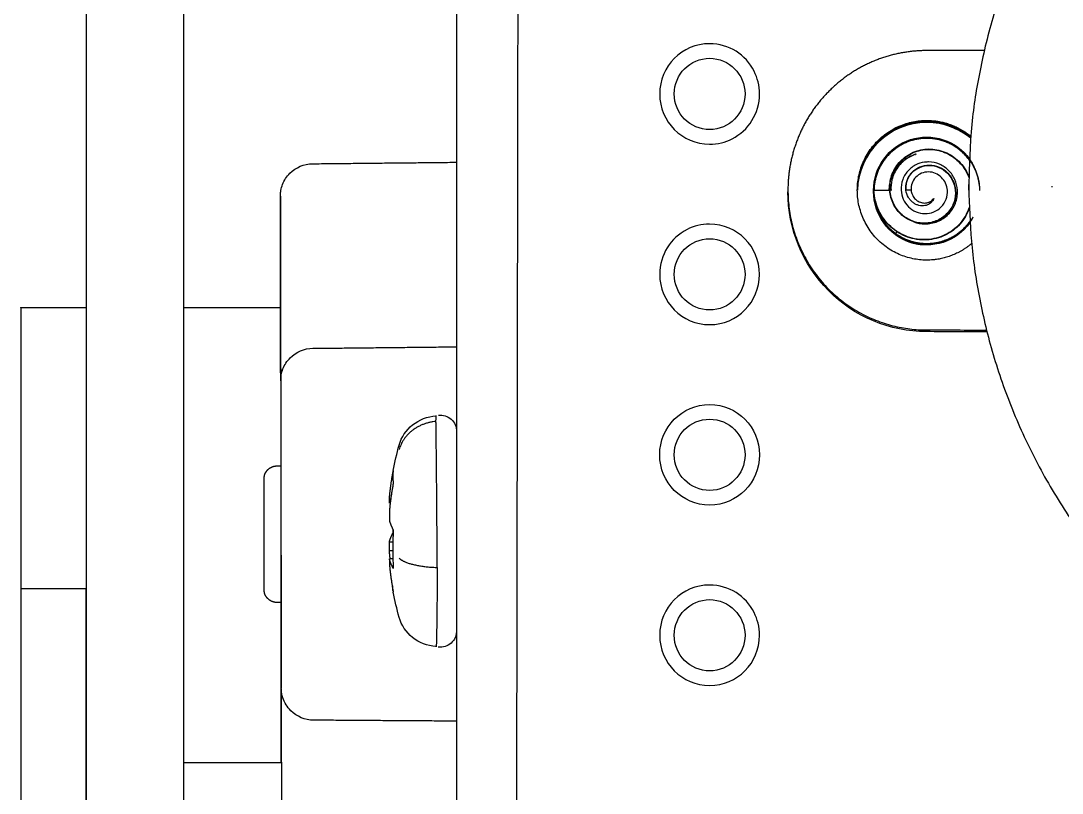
# Model space of a CAD drawing. Header units: millimetres. Extents: x 181 to 381, y 0 to 208.
# Drawn here: x 196.86 to 212.87, y 60.4 to 72.27 of the extents above; entities that cross this region are included whole.
import ezdxf

# ---------------------------------------------------------------- set-up
doc = ezdxf.new("R2010")
doc.units = ezdxf.units.MM
doc.layers.add('Make2D$可见线$曲线', color=7, linetype='Continuous', true_color=0x000000)

msp = doc.modelspace()

# ---------------------------------------------------------------- linework, layer by layer
at = {"layer": 'Make2D$可见线$曲线', "color": 18, "lineweight": -3, "true_color": 0x000000}
for points, degree in [([(203.555, 85.989), (203.555, 69.637), (203.555, 53.284)], 2), ([(204.477, 56.227), (204.498, 69.649), (204.518, 83.07)], 2), ([(197.862, 73.819), (197.862, 71.295), (197.862, 68.77)], 2), ([(199.362, 68.77), (199.362, 71.295), (199.362, 73.819)], 2), ([(211.671, 71.813), (211.377, 71.813), (211.084, 71.814), (210.79, 71.814)], 3), ([(201.342, 70.074), (202.449, 70.086), (203.555, 70.097)], 2), ([(210.252, 69.825), (210.239, 69.772), (210.234, 69.719), (210.237, 69.664)], 3), ([(210.205, 69.664), (210.09, 69.664), (209.974, 69.664)], 2), ([(210.547, 69.668), (210.509, 69.668), (210.472, 69.668)], 2), ([(210.547, 69.664), (210.547, 69.665), (210.547, 69.667), (210.547, 69.668)], 3), ([(212.716, 69.713), (212.716, 69.722), (212.716, 69.73)], 2), ([(210.883, 69.511), (210.88, 69.507), (210.876, 69.502), (210.872, 69.497)], 3), ([(210.894, 69.538), (210.895, 69.531), (210.891, 69.522), (210.883, 69.512)], 3), ([(210.883, 69.512), (210.883, 69.512), (210.883, 69.512), (210.883, 69.511)], 3), ([(207.448, 69.146), (207.323, 69.146), (207.205, 69.116), (207.101, 69.063)], 3), ([(210.162, 69.131), (210.161, 69.132), (210.161, 69.133), (210.161, 69.134)], 3), ([(210.327, 69.035), (210.322, 69.021), (210.316, 69.006), (210.308, 68.99)], 3), ([(197.862, 68.108), (197.862, 55.027), (197.862, 41.946)], 2), ([(199.362, 41.946), (199.362, 55.027), (199.362, 68.108)], 2), ([(196.856, 67.865), (197.359, 67.865), (197.862, 67.865)], 2), ([(199.362, 67.865), (200.109, 67.865), (200.856, 67.865)], 2), ([(210.783, 67.519), (211.091, 67.519), (211.399, 67.518), (211.707, 67.518)], 3), ([(211.713, 67.491), (211.403, 67.492), (211.093, 67.492), (210.783, 67.493)], 3), ([(201.347, 67.237), (202.451, 67.248), (203.556, 67.26)], 2), ([(202.583, 65.356), (202.608, 65.489), (202.638, 65.62), (202.673, 65.75)], 3), ([(200.796, 65.429), (200.825, 65.429), (200.854, 65.429)], 2), ([(202.523, 64.925), (202.531, 64.924), (202.539, 64.923), (202.547, 64.923)], 3), ([(202.523, 64.263), (202.541, 64.262), (202.558, 64.262), (202.576, 64.261)], 3), ([(202.575, 64.125), (202.558, 64.124), (202.54, 64.123), (202.523, 64.121)], 3), ([(202.577, 63.999), (202.559, 63.999), (202.541, 63.998), (202.523, 63.998)], 3), ([(208.131, 63.177), (208.004, 63.427), (207.746, 63.598), (207.448, 63.598)], 3), ([(197.856, 63.538), (197.356, 63.538), (196.856, 63.538)], 2), ([(196.856, 63.538), (196.856, 56.852), (196.856, 50.165)], 2), ([(197.856, 63.538), (197.856, 56.852), (197.856, 50.165)], 2), ([(202.673, 63.101), (202.638, 63.229), (202.608, 63.359), (202.583, 63.489)], 3), ([(200.858, 63.329), (200.827, 63.329), (200.796, 63.329)], 2), ([(203.555, 61.505), (202.456, 61.512), (201.357, 61.52)], 2), ([(200.856, 60.865), (200.109, 60.865), (199.362, 60.865)], 2)]:
    msp.add_open_spline(points, degree=degree, dxfattribs=at)
for points, weights, degree, knots in [([(229.574, 69.727), (229.587, 78.852), (220.518, 78.866), (211.447, 78.88), (211.433, 69.754), (211.433, 69.729), (211.433, 69.705)], [0.999943666982, 0.707134950405, 1, 0.707106781187, 1, 0.998889476048, 0.997787373345], 2, [0.001269, 0.001269, 0.001269, 13.194356, 13.194356, 26.388712, 26.388712, 26.438739, 26.438739, 26.438739]), ([(210.79, 71.814), (210.216, 71.815), (209.686, 71.595), (209.28, 71.187), (208.873, 70.78), (208.653, 70.247), (208.652, 69.67)], [1, 0.949251769591, 0.949251769591, 1, 0.949251769591, 0.949251769591, 1], 3, [-32.789702, -32.789702, -32.789702, -32.789702, -31.218883, -31.218883, -31.218883, -29.648064, -29.648064, -29.648064, -29.648064]), ([(209.719, 69.668), (209.721, 70.742), (210.788, 70.74), (211.17, 70.74), (211.465, 70.496)], [1, 0.707106781187, 1, 0.870977204539, 0.855626427952], 2, [-3.141593, -3.141593, -3.141593, -1.570796, -1.570796, -0.878843, -0.878843, -0.878843]), ([(209.974, 69.664), (209.975, 69.93), (210.13, 70.144), (210.286, 70.359), (210.537, 70.44), (210.788, 70.522), (211.039, 70.439), (211.29, 70.357), (211.444, 70.141), (211.471, 70.105), (211.493, 70.066)], [1, 0.951056516295, 1, 0.951056516295, 1, 0.951056516295, 1, 0.951056516295, 1, 0.99136719864, 0.985779757098], 2, [-233.374444, -233.374444, -233.374444, -232.077919, -232.077919, -230.781395, -230.781395, -229.48487, -229.48487, -228.188345, -228.188345, -227.95966, -227.95966, -227.95966]), ([(209.974, 69.664), (209.976, 69.928), (210.13, 70.142), (210.286, 70.356), (210.537, 70.438), (210.788, 70.519), (211.039, 70.436), (211.29, 70.354), (211.444, 70.139), (211.471, 70.102), (211.493, 70.063)], [0.999526820251, 0.951294261023, 1, 0.951056516295, 1, 0.951056516295, 1, 0.951056516295, 1, 0.991367198641, 0.9857797571], 2, [-142.611418, -142.611418, -142.611418, -141.321191, -141.321191, -140.024667, -140.024667, -138.728142, -138.728142, -137.431617, -137.431617, -137.202932, -137.202932, -137.202932]), ([(209.974, 69.664), (209.976, 69.927), (210.13, 70.139), (210.286, 70.353), (210.537, 70.435), (210.788, 70.516), (211.039, 70.434), (211.29, 70.351), (211.444, 70.136), (211.597, 69.925), (211.599, 69.663)], [0.99903224481, 0.95154527472, 1, 0.951056516295, 1, 0.951056516295, 1, 0.951056516295, 1, 0.951846635866, 0.998445271463], 2, [-129.639522, -129.639522, -129.639522, -128.355944, -128.355944, -127.05942, -127.05942, -125.762895, -125.762895, -124.46637, -124.46637, -123.190776, -123.190776, -123.190776]), ([(209.974, 69.664), (209.977, 69.925), (210.13, 70.136), (210.286, 70.351), (210.537, 70.432), (210.788, 70.514), (211.039, 70.431), (211.29, 70.349), (211.444, 70.133), (211.596, 69.923), (211.599, 69.663)], [0.998506157114, 0.951815198205, 1, 0.951056516295, 1, 0.951056516295, 1, 0.951056516295, 1, 0.952105020429, 0.997947915421], 2, [-116.667124, -116.667124, -116.667124, -115.390697, -115.390697, -114.094173, -114.094173, -112.797648, -112.797648, -111.501123, -111.501123, -110.232374, -110.232374, -110.232374]), ([(209.974, 69.664), (209.978, 69.924), (210.13, 70.134), (210.286, 70.348), (210.537, 70.43), (210.788, 70.511), (211.039, 70.429), (211.29, 70.346), (211.444, 70.131), (211.595, 69.922), (211.599, 69.663)], [0.998062250739, 0.952045369705, 1, 0.951056516295, 1, 0.951056516295, 1, 0.951056516295, 1, 0.952354458479, 0.997472956417], 2, [-103.69578, -103.69578, -103.69578, -102.42545, -102.42545, -101.128926, -101.128926, -99.832401, -99.832401, -98.535876, -98.535876, -97.273735, -97.273735, -97.273735]), ([(211.442, 70.132), (211.287, 70.344), (211.039, 70.426), (210.788, 70.509), (210.537, 70.427), (210.286, 70.346), (210.13, 70.131), (209.979, 69.923), (209.974, 69.664)], [0.99910735369, 0.951506985508, 1, 0.951056516295, 1, 0.951056516295, 1, 0.952305175504, 0.997566393836], 2, [85.582563, 85.582563, 85.582563, 86.867154, 86.867154, 88.163679, 88.163679, 89.460204, 89.460204, 90.723651, 90.723651, 90.723651]), ([(211.442, 70.13), (211.287, 70.342), (211.039, 70.424), (210.788, 70.506), (210.537, 70.425), (210.286, 70.343), (210.13, 70.129), (209.98, 69.921), (209.975, 69.664)], [0.999069502239, 0.95152627389, 1, 0.951056516295, 1, 0.951056516295, 1, 0.952562994969, 0.997079781371], 2, [72.617827, 72.617827, 72.617827, 73.901907, 73.901907, 75.198432, 75.198432, 76.494957, 76.494957, 77.751574, 77.751574, 77.751574]), ([(210.625, 70.222), (210.616, 70.22), (210.608, 70.217), (210.428, 70.159), (210.317, 70.005), (210.206, 69.853), (210.205, 69.664)], [0.995254126546, 0.997499292699, 1, 0.951056516295, 1, 0.951409978809, 0.99929818028], 2, [-1.904224, -1.904224, -1.904224, -1.856788, -1.856788, -0.928394, -0.928394, -0.006705, -0.006705, -0.006705]), ([(210.524, 70.18), (210.399, 70.116), (210.317, 70.003), (210.207, 69.852), (210.205, 69.665)], [0.981594020242, 0.9633446723, 1, 0.9518396255, 0.998458841515], 2, [-1.623698, -1.623698, -1.623698, -0.928394, -0.928394, -0.014855, -0.014855, -0.014855]), ([(210.464, 70.142), (210.378, 70.084), (210.317, 70), (210.208, 69.85), (210.205, 69.665)], [0.975880992529, 0.972590227392, 1, 0.952195733396, 0.997774599032], 2, [-1.448322, -1.448322, -1.448322, -0.928394, -0.928394, -0.021609, -0.021609, -0.021609]), ([(210.422, 70.109), (210.362, 70.06), (210.317, 69.997), (210.209, 69.849), (210.205, 69.665)], [0.976149617304, 0.979427712068, 1, 0.95255244605, 0.997099584975], 2, [-1.318624, -1.318624, -1.318624, -0.928394, -0.928394, -0.028376, -0.028376, -0.028376]), ([(211.477, 68.848), (211.178, 68.592), (210.785, 68.593), (209.718, 68.594), (209.719, 69.668)], [0.854927179105, 0.867737419275, 1, 0.707106781187, 1], 2, [-5.421718, -5.421718, -5.421718, -4.712389, -4.712389, -3.141593, -3.141593, -3.141593]), ([(209.974, 69.659), (209.974, 69.659), (209.974, 69.659), (209.974, 69.659), (209.974, 69.66)], [0.99993518547, 0.999967571249, 1, 0.999922935605, 0.999846113895], 2, [-129.653328032, -129.653328032, -129.653328032, -129.652468987, -129.652468987, -129.650427532, -129.650427532, -129.650427532]), ([(211.433, 69.705), (211.468, 60.627), (220.49, 60.613), (229.56, 60.599), (229.574, 69.725)], [0.997787373345, 0.708217305139, 1, 0.707106781187, 1], 2, [26.438739, 26.438739, 26.438739, 39.583067, 39.583067, 52.777423, 52.777423, 52.777423]), ([(210.785, 68.844), (210.657, 68.844), (210.534, 68.884), (210.283, 68.966), (210.129, 69.181), (209.977, 69.393), (209.974, 69.654)], [0.975528258148, 0.975528258148, 1, 0.951056516295, 1, 0.951842919165, 0.998452465427], 2, [-145.859028, -145.859028, -145.859028, -145.210765, -145.210765, -143.914241, -143.914241, -142.638548, -142.638548, -142.638548]), ([(211.45, 69.187), (211.447, 69.182), (211.443, 69.177), (211.287, 68.963), (211.036, 68.881), (210.785, 68.799), (210.534, 68.881), (210.283, 68.964), (210.129, 69.179), (209.977, 69.39), (209.974, 69.651)], [0.997685005122, 0.998813751319, 1, 0.951056516295, 1, 0.951056516295, 1, 0.951056516295, 1, 0.951879392575, 0.998381917124], 2, [-134.869992, -134.869992, -134.869992, -134.838568, -134.838568, -133.542043, -133.542043, -132.245518, -132.245518, -130.948994, -130.948994, -129.674267, -129.674267, -129.674267]), ([(210.642, 68.851), (210.587, 68.861), (210.534, 68.879), (210.283, 68.961), (210.129, 69.176), (209.976, 69.388), (209.974, 69.651)], [0.983238313299, 0.989264286661, 1, 0.951056516295, 1, 0.951627065263, 0.998872204187], 2, [-119.564663, -119.564663, -119.564663, -119.280271, -119.280271, -117.983747, -117.983747, -116.702336, -116.702336, -116.702336]), ([(210.642, 68.849), (210.587, 68.859), (210.534, 68.876), (210.283, 68.959), (210.129, 69.173), (209.975, 69.387), (209.974, 69.651)], [0.983226388609, 0.989253660197, 1, 0.951056516295, 1, 0.951332395777, 0.999451351132], 2, [-106.599698, -106.599698, -106.599698, -106.315025, -106.315025, -105.0185, -105.0185, -103.729283, -103.729283, -103.729283]), ([(210.081, 69.242), (210.103, 69.204), (210.129, 69.168), (210.284, 68.953), (210.534, 68.871), (210.658, 68.831), (210.787, 68.831)], [0.986036581036, 0.991564372547, 1, 0.951056516295, 1, 0.97536451771, 0.975529353735], 2, [78.864544, 78.864544, 78.864544, 79.088006, 79.088006, 80.384531, 80.384531, 81.037131, 81.037131, 81.037131]), ([(210.083, 69.242), (210.104, 69.205), (210.129, 69.171), (210.204, 69.066), (210.308, 68.99)], [0.986368621927, 0.991815755929, 1, 0.975528258148, 0.975528258148], 2, [91.8364504, 91.8364504, 91.8364504, 92.053253, 92.053253, 92.7015153, 92.7015153, 92.7015153]), ([(211.45, 69.19), (211.446, 69.185), (211.443, 69.18), (211.287, 68.965), (211.036, 68.883), (210.914, 68.844), (210.785, 68.844)], [0.997725153549, 0.998834838639, 1, 0.951056516295, 1, 0.975528258148, 0.975528258148], 2, [-225.626161, -225.626161, -225.626161, -225.595296, -225.595296, -224.298771, -224.298771, -223.650509, -223.650509, -223.650509]), ([(211.497, 69.255), (211.473, 69.21), (211.443, 69.17), (211.328, 69.011), (211.155, 68.923)], [0.984452402475, 0.990306260591, 1, 0.963482888227, 0.981457175566], 2, [-96.199617, -96.199617, -96.199617, -95.942827, -95.942827, -94.97548, -94.97548, -94.97548]), ([(211.45, 69.185), (211.447, 69.18), (211.443, 69.175), (211.328, 69.017), (211.155, 68.928)], [0.997644790005, 0.99879260981, 1, 0.963482888227, 0.981457175566], 2, [-121.9053049, -121.9053049, -121.9053049, -121.8733208, -121.8733208, -120.9059737, -120.9059737, -120.9059737]), ([(211.45, 69.182), (211.447, 69.177), (211.443, 69.172), (211.328, 69.014), (211.155, 68.925)], [0.997604508484, 0.998771414115, 1, 0.963482888227, 0.981457175566], 2, [-108.9406195, -108.9406195, -108.9406195, -108.9080739, -108.9080739, -107.9407268, -107.9407268, -107.9407268]), ([(211.155, 68.92), (211.328, 69.009), (211.443, 69.167), (211.447, 69.172), (211.451, 69.178)], [0.98146262039, 0.96347735856, 1, 0.998732725776, 0.99753107761], 2, [82.010087, 82.010087, 82.010087, 82.97758, 82.97758, 83.011151, 83.011151, 83.011151]), ([(210.177, 69.105), (210.324, 68.938), (210.534, 68.868), (210.621, 68.84), (210.712, 68.832)], [0.987290636115, 0.958562236893, 1, 0.982482989718, 0.977504753793], 2, [66.321588, 66.321588, 66.321588, 67.419284, 67.419284, 67.883314, 67.883314, 67.883314]), ([(211.155, 68.917), (211.328, 69.006), (211.443, 69.164), (211.447, 69.17), (211.451, 69.175)], [0.981460191015, 0.963479825477, 1, 0.998709705998, 0.997487443876], 2, [69.044905, 69.044905, 69.044905, 70.012333, 70.012333, 70.046513, 70.046513, 70.046513]), ([(210.642, 68.846), (210.587, 68.856), (210.534, 68.874), (210.412, 68.914), (210.308, 68.99)], [0.98323472099, 0.989261086308, 1, 0.975518673758, 0.975528261901], 2, [-93.6342541, -93.6342541, -93.6342541, -93.3497777, -93.3497777, -92.7012614, -92.7012614, -92.7012614]), ([(200.852, 66.736), (200.852, 66.743), (200.853, 65.906), (200.855, 65.068), (200.857, 63.983), (200.859, 62.899), (200.86, 62.343), (200.861, 61.787), (200.86, 62.156)], [1, 0.906262355046, 1, 0.906262355046, 1, 0.906262355046, 1, 0.906262355046, 1], 2, [-8.701371, -8.701371, -8.701371, -6.642796, -6.642796, -4.584222, -4.584222, -2.525647, -2.525647, -0.467073, -0.467073, -0.467073]), ([(200.596, 65.229), (200.597, 65.238), (200.599, 65.257), (200.602, 65.278), (200.605, 65.291), (200.62, 65.328), (200.635, 65.351), (200.655, 65.371), (200.694, 65.41), (200.744, 65.429), (200.796, 65.429)], [1, 1, 1, 1, 1, 1, 1, 1, 1, 1.05719095842, 1.17157287525], 3, [0, 0, 0, 0, 0.0291242, 0.0291242, 0.0704109, 0.0704109, 0.157636, 0.157636, 0.157636, 0.3187848, 0.3187848, 0.3187848, 0.3187848]), ([(200.596, 63.529), (200.596, 63.529), (200.596, 63.594), (200.596, 63.813), (200.596, 64.381)], [0.924422466989, 0.942844444305, 1, 0.831321675737, 1], 2, [3.999306, 3.999306, 3.999306, 4.338763, 4.338763, 5.340573, 5.340573, 5.340573]), ([(200.796, 63.329), (200.744, 63.329), (200.694, 63.349), (200.655, 63.388), (200.635, 63.407), (200.62, 63.43), (200.605, 63.468), (200.602, 63.48), (200.599, 63.502), (200.597, 63.52), (200.596, 63.529)], [0.999119521518, 0.901574410639, 0.852801855199, 0.852801855199, 0.852801855199, 0.852801855199, 0.852801855199, 0.852801855199, 0.852801855199, 0.852801855199, 0.852801855199], 3, [0, 0, 0, 0, 0.1611488, 0.1611488, 0.1611488, 0.248374, 0.248374, 0.2896606, 0.2896606, 0.3187848, 0.3187848, 0.3187848, 0.3187848])]:
    msp.add_rational_spline(points, weights, degree=degree, knots=knots, dxfattribs=at)
for points, knots in [([(208.131, 71.499), (208.004, 71.749), (207.746, 71.92), (207.448, 71.92), (207.024, 71.92), (206.68, 71.574), (206.68, 71.147), (206.68, 70.721), (207.024, 70.375), (207.448, 70.375), (207.572, 70.375), (207.69, 70.405), (207.794, 70.458)], [-0.878604, -0.878604, -0.878604, -0.878604, 0, 0, 0, 1.250011, 1.250011, 1.250011, 2.500022, 2.500022, 2.500022, 2.867409, 2.867409, 2.867409, 2.867409]), ([(207.448, 71.695), (207.147, 71.695), (206.904, 71.45), (206.904, 71.147), (206.904, 70.845), (207.147, 70.6), (207.448, 70.6), (207.748, 70.6), (207.992, 70.845), (207.992, 71.147), (207.992, 71.45), (207.748, 71.695), (207.448, 71.695)], [0, 0, 0, 0, 0.885748, 0.885748, 0.885748, 1.771496, 1.771496, 1.771496, 2.657244, 2.657244, 2.657244, 3.542992, 3.542992, 3.542992, 3.542992]), ([(207.794, 70.458), (208.044, 70.585), (208.215, 70.846), (208.215, 71.147), (208.215, 71.274), (208.185, 71.394), (208.131, 71.499)], [2.867409, 2.867409, 2.867409, 2.867409, 3.750033, 3.750033, 3.750033, 4.12144, 4.12144, 4.12144, 4.12144]), ([(211.463, 70.479), (211.279, 70.631), (211.044, 70.722), (210.788, 70.723), (210.205, 70.724), (209.73, 70.253), (209.72, 69.668)], [0.982255, 0.982255, 0.982255, 0.982255, 1.737739, 1.737739, 1.737739, 3.458191, 3.458191, 3.458191, 3.458191]), ([(211.463, 70.471), (211.279, 70.622), (211.044, 70.713), (210.788, 70.714), (210.208, 70.715), (209.735, 70.249), (209.72, 69.668)], [4.458376, 4.458376, 4.458376, 4.458376, 5.213209, 5.213209, 5.213209, 6.925048, 6.925048, 6.925048, 6.925048]), ([(211.462, 70.465), (211.278, 70.616), (211.044, 70.707), (210.788, 70.707), (210.21, 70.708), (209.738, 70.246), (209.72, 69.668)], [4.459383, 4.459383, 4.459383, 4.459383, 5.213209, 5.213209, 5.213209, 6.918529, 6.918529, 6.918529, 6.918529]), ([(209.969, 69.664), (209.969, 69.838), (210.024, 70.007), (210.126, 70.147), (210.228, 70.287), (210.371, 70.392), (210.535, 70.445), (210.699, 70.498), (210.876, 70.498), (211.04, 70.444), (211.202, 70.391), (211.342, 70.289), (211.443, 70.152)], [0, 0, 0, 0, 0.528613, 0.528613, 0.528613, 1.055657, 1.055657, 1.055657, 1.581737, 1.581737, 1.581737, 2.098563, 2.098563, 2.098563, 2.098563]), ([(209.969, 69.664), (209.97, 69.837), (210.025, 70.005), (210.126, 70.145), (210.228, 70.285), (210.371, 70.389), (210.535, 70.442), (210.699, 70.496), (210.876, 70.495), (211.04, 70.441), (211.201, 70.388), (211.342, 70.286), (211.443, 70.15)], [5.277514, 5.277514, 5.277514, 5.277514, 5.803457, 5.803457, 5.803457, 6.330501, 6.330501, 6.330501, 6.856581, 6.856581, 6.856581, 7.373202, 7.373202, 7.373202, 7.373202]), ([(210.877, 70.474), (210.932, 70.468), (210.987, 70.456), (211.04, 70.439), (211.201, 70.386), (211.342, 70.284), (211.442, 70.148)], [11.9602821, 11.9602821, 11.9602821, 11.9602821, 12.1314254, 12.1314254, 12.1314254, 12.647842, 12.647842, 12.647842, 12.647842]), ([(210.877, 70.472), (210.932, 70.466), (210.987, 70.454), (211.04, 70.436), (211.202, 70.383), (211.342, 70.281), (211.443, 70.144)], [17.2351263, 17.2351263, 17.2351263, 17.2351263, 17.4062696, 17.4062696, 17.4062696, 17.9234871, 17.9234871, 17.9234871, 17.9234871]), ([(210.877, 70.469), (210.932, 70.463), (210.987, 70.451), (211.04, 70.434), (211.205, 70.379), (211.348, 70.274), (211.449, 70.134), (211.465, 70.111), (211.48, 70.087), (211.494, 70.063)], [22.5099705, 22.5099705, 22.5099705, 22.5099705, 22.6811138, 22.6811138, 22.6811138, 23.2081721, 23.2081721, 23.2081721, 23.2943537, 23.2943537, 23.2943537, 23.2943537]), ([(210.877, 70.467), (210.932, 70.46), (210.987, 70.449), (211.04, 70.431), (211.205, 70.377), (211.348, 70.272), (211.449, 70.131), (211.464, 70.109), (211.479, 70.087), (211.493, 70.063)], [27.7848147, 27.7848147, 27.7848147, 27.7848147, 27.955958, 27.955958, 27.955958, 28.4830163, 28.4830163, 28.4830163, 28.5656861, 28.5656861, 28.5656861, 28.5656861]), ([(210.877, 70.464), (210.932, 70.458), (210.987, 70.446), (211.04, 70.428), (211.178, 70.383), (211.3, 70.302), (211.396, 70.195)], [33.0596589, 33.0596589, 33.0596589, 33.0596589, 33.2308022, 33.2308022, 33.2308022, 33.6715662, 33.6715662, 33.6715662, 33.6715662]), ([(209.969, 69.664), (209.971, 69.836), (210.025, 70.003), (210.126, 70.142), (210.202, 70.247), (210.302, 70.332), (210.417, 70.391)], [10.5549925, 10.5549925, 10.5549925, 10.5549925, 11.0783009, 11.0783009, 11.0783009, 11.4745737, 11.4745737, 11.4745737, 11.4745737]), ([(209.969, 69.664), (209.971, 69.835), (210.026, 70.001), (210.126, 70.139), (210.202, 70.245), (210.302, 70.33), (210.417, 70.388)], [15.832494, 15.832494, 15.832494, 15.832494, 16.3531451, 16.3531451, 16.3531451, 16.7494179, 16.7494179, 16.7494179, 16.7494179]), ([(209.969, 69.664), (209.972, 69.834), (210.026, 69.999), (210.126, 70.137), (210.202, 70.242), (210.302, 70.327), (210.417, 70.386)], [21.1099928, 21.1099928, 21.1099928, 21.1099928, 21.6279893, 21.6279893, 21.6279893, 22.0242621, 22.0242621, 22.0242621, 22.0242621]), ([(209.969, 69.664), (209.972, 69.833), (210.027, 69.997), (210.126, 70.134), (210.202, 70.239), (210.302, 70.325), (210.417, 70.383)], [26.3874919, 26.3874919, 26.3874919, 26.3874919, 26.9028335, 26.9028335, 26.9028335, 27.2991063, 27.2991063, 27.2991063, 27.2991063]), ([(209.969, 69.665), (209.973, 69.833), (210.027, 69.995), (210.126, 70.132), (210.202, 70.237), (210.302, 70.322), (210.417, 70.38)], [31.665576, 31.665576, 31.665576, 31.665576, 32.1776777, 32.1776777, 32.1776777, 32.5739505, 32.5739505, 32.5739505, 32.5739505]), ([(211.231, 69.666), (211.236, 69.606), (211.229, 69.546), (211.211, 69.489), (211.192, 69.43), (211.162, 69.375), (211.122, 69.327), (211.081, 69.279), (211.03, 69.238), (210.974, 69.209), (210.915, 69.179), (210.851, 69.161), (210.786, 69.156), (210.718, 69.151), (210.65, 69.16), (210.586, 69.181), (210.52, 69.203), (210.458, 69.238), (210.406, 69.284), (210.352, 69.331), (210.307, 69.389), (210.275, 69.453), (210.242, 69.52), (210.223, 69.592), (210.218, 69.666), (210.213, 69.742), (210.223, 69.819), (210.247, 69.891), (210.272, 69.965), (210.312, 70.034), (210.363, 70.092), (210.416, 70.153), (210.48, 70.202), (210.552, 70.237), (210.625, 70.273), (210.706, 70.295), (210.788, 70.3), (210.871, 70.305), (210.956, 70.293), (211.035, 70.265), (211.116, 70.237), (211.191, 70.192), (211.255, 70.135), (211.321, 70.076), (211.375, 70.004), (211.413, 69.924), (211.421, 69.908), (211.428, 69.891), (211.434, 69.874)], [0, 0, 0, 0, 0.183832, 0.183832, 0.183832, 0.373471, 0.373471, 0.373471, 0.568735, 0.568735, 0.568735, 0.769681, 0.769681, 0.769681, 0.976594, 0.976594, 0.976594, 1.189826, 1.189826, 1.189826, 1.409589, 1.409589, 1.409589, 1.635822, 1.635822, 1.635822, 1.868212, 1.868212, 1.868212, 2.10638, 2.10638, 2.10638, 2.350107, 2.350107, 2.350107, 2.59948, 2.59948, 2.59948, 2.854861, 2.854861, 2.854861, 3.11668, 3.11668, 3.11668, 3.385177, 3.385177, 3.385177, 3.440252, 3.440252, 3.440252, 3.440252]), ([(211.226, 69.666), (211.231, 69.608), (211.224, 69.548), (211.188, 69.433), (211.158, 69.379), (211.079, 69.284), (211.029, 69.243), (210.915, 69.185), (210.851, 69.167), (210.72, 69.156), (210.652, 69.164), (210.524, 69.207), (210.462, 69.241), (210.357, 69.333), (210.312, 69.391), (210.248, 69.52), (210.228, 69.592), (210.218, 69.74), (210.228, 69.817), (210.276, 69.961), (210.315, 70.03), (210.418, 70.148), (210.482, 70.197), (210.626, 70.268), (210.706, 70.289), (210.869, 70.299), (210.953, 70.288), (211.112, 70.233), (211.187, 70.189), (211.316, 70.073), (211.37, 70.002), (211.418, 69.902), (211.426, 69.881), (211.434, 69.86)], [0, 0, 0, 0, 0.60564, 0.60564, 1.211279, 1.211279, 1.816919, 1.816919, 2.422559, 2.422559, 3.028199, 3.028199, 3.633838, 3.633838, 4.239478, 4.239478, 4.845118, 4.845118, 5.450757, 5.450757, 6.056397, 6.056397, 6.662037, 6.662037, 7.267677, 7.267677, 7.873316, 7.873316, 8.478956, 8.478956, 9.084596, 9.084596, 9.237287, 9.237287, 9.237287, 9.237287]), ([(210.625, 70.222), (210.581, 70.209), (210.539, 70.19), (210.469, 70.147), (210.44, 70.125), (210.387, 70.076), (210.363, 70.049), (210.299, 69.962), (210.268, 69.896), (210.252, 69.825)], [0.730544, 0.730544, 0.730544, 0.730544, 1.072261, 1.072261, 1.340327, 1.340327, 1.608392, 1.608392, 2.144522, 2.144522, 2.144522, 2.144522]), ([(200.847, 69.573), (200.847, 69.573), (200.847, 69.576), (200.847, 69.577), (200.847, 69.579), (200.847, 69.583), (200.847, 69.586), (200.847, 69.593), (200.847, 69.598), (200.848, 69.613), (200.849, 69.623), (200.852, 69.643), (200.853, 69.654), (200.861, 69.696), (200.87, 69.727), (200.907, 69.821), (200.944, 69.878), (200.993, 69.927), (201.085, 70.02), (201.211, 70.072), (201.342, 70.074)], [0, 0, 0, 0, 0.0011418, 0.0011418, 0.0054789, 0.0054789, 0.0123118, 0.0123118, 0.0265392, 0.0265392, 0.0574791, 0.0574791, 0.0891505, 0.0891505, 0.1878621, 0.1878621, 0.3964077, 0.3964077, 0.3964077, 0.7948619, 0.7948619, 0.7948619, 0.7948619]), ([(210.787, 70.101), (210.74, 70.098), (210.693, 70.088), (210.597, 70.049), (210.549, 70.016), (210.47, 69.936), (210.438, 69.887), (210.398, 69.781), (210.389, 69.723), (210.392, 69.666)], [-1.624283, -1.624283, -1.624283, -1.624283, -1.272101, -1.272101, -0.848067, -0.848067, -0.424034, -0.424034, 0, 0, 0, 0]), ([(210.467, 69.668), (210.456, 69.756), (210.483, 69.848), (210.539, 69.918), (210.599, 69.993), (210.691, 70.042), (210.787, 70.052), (210.838, 70.057), (210.89, 70.051), (210.939, 70.036), (210.99, 70.021), (211.038, 69.995), (211.079, 69.96), (211.166, 69.888), (211.221, 69.779), (211.231, 69.666)], [0, 0, 0, 0, 0.282521, 0.282521, 0.282521, 0.588302, 0.588302, 0.588302, 0.747177, 0.747177, 0.747177, 0.912221, 0.912221, 0.912221, 1.267742, 1.267742, 1.267742, 1.267742]), ([(210.472, 69.668), (210.461, 69.751), (210.485, 69.842), (210.599, 69.985), (210.688, 70.036), (210.836, 70.051), (210.888, 70.047), (210.987, 70.016), (211.034, 69.991), (211.158, 69.888), (211.215, 69.782), (211.226, 69.666)], [-3.041365, -3.041365, -3.041365, -3.041365, -2.281023, -2.281023, -1.520682, -1.520682, -1.140512, -1.140512, -0.760341, -0.760341, 0, 0, 0, 0]), ([(211.258, 69.664), (211.255, 69.722), (211.242, 69.778), (211.196, 69.883), (211.163, 69.931), (211.082, 70.012), (211.034, 70.044), (210.929, 70.089), (210.873, 70.101), (210.806, 70.102), (210.797, 70.101), (210.787, 70.101)], [-3.39227, -3.39227, -3.39227, -3.39227, -2.968236, -2.968236, -2.544202, -2.544202, -2.120168, -2.120168, -1.696135, -1.696135, -1.624283, -1.624283, -1.624283, -1.624283]), ([(211.104, 69.666), (211.098, 69.741), (211.065, 69.813), (210.986, 69.891), (210.955, 69.912), (210.887, 69.94), (210.85, 69.948), (210.741, 69.949), (210.667, 69.919), (210.592, 69.841), (210.572, 69.809), (210.548, 69.741), (210.543, 69.704), (210.547, 69.668)], [-2.2836, -2.2836, -2.2836, -2.2836, -1.7127, -1.7127, -1.42725, -1.42725, -1.1418, -1.1418, -0.5709, -0.5709, -0.28545, -0.28545, 0, 0, 0, 0]), ([(211.44, 69.388), (211.409, 69.3), (211.36, 69.218), (211.298, 69.148), (211.234, 69.076), (211.155, 69.017), (211.069, 68.976), (210.98, 68.933), (210.883, 68.909), (210.785, 68.904), (210.685, 68.899), (210.585, 68.914), (210.49, 68.947), (210.394, 68.982), (210.305, 69.036), (210.23, 69.105), (210.153, 69.175), (210.09, 69.261), (210.045, 69.356), (210, 69.452), (209.974, 69.558), (209.969, 69.664)], [3.943626, 3.943626, 3.943626, 3.943626, 4.228504, 4.228504, 4.228504, 4.52096, 4.52096, 4.52096, 4.819005, 4.819005, 4.819005, 5.123077, 5.123077, 5.123077, 5.433684, 5.433684, 5.433684, 5.751098, 5.751098, 5.751098, 6.075189, 6.075189, 6.075189, 6.075189]), ([(211.44, 69.402), (211.438, 69.399), (211.437, 69.396), (211.405, 69.305), (211.357, 69.222), (211.231, 69.081), (211.153, 69.022), (210.98, 68.939), (210.884, 68.914), (210.687, 68.904), (210.587, 68.918), (210.398, 68.986), (210.309, 69.039), (210.157, 69.177), (210.095, 69.263), (210.005, 69.452), (209.979, 69.557), (209.974, 69.664)], [10.272158, 10.272158, 10.272158, 10.272158, 10.295875, 10.295875, 10.901515, 10.901515, 11.507155, 11.507155, 12.112794, 12.112794, 12.718434, 12.718434, 13.324074, 13.324074, 13.929714, 13.929714, 14.535353, 14.535353, 14.535353, 14.535353]), ([(210.392, 69.666), (210.398, 69.571), (210.438, 69.481), (210.539, 69.381), (210.578, 69.354), (210.665, 69.318), (210.711, 69.308), (210.805, 69.307), (210.851, 69.316), (210.937, 69.351), (210.977, 69.378), (211.042, 69.444), (211.068, 69.485), (211.1, 69.572), (211.107, 69.619), (211.104, 69.666)], [-2.834724, -2.834724, -2.834724, -2.834724, -2.126043, -2.126043, -1.771703, -1.771703, -1.417362, -1.417362, -1.063022, -1.063022, -0.708681, -0.708681, -0.354341, -0.354341, 0, 0, 0, 0]), ([(210.872, 69.497), (210.868, 69.492), (210.863, 69.486), (210.858, 69.481), (210.849, 69.473), (210.84, 69.465), (210.83, 69.459), (210.819, 69.452), (210.808, 69.446), (210.796, 69.441), (210.783, 69.436), (210.77, 69.432), (210.756, 69.43), (210.742, 69.428), (210.727, 69.427), (210.713, 69.427), (210.697, 69.428), (210.682, 69.43), (210.667, 69.434), (210.651, 69.437), (210.636, 69.443), (210.621, 69.449), (210.605, 69.457), (210.59, 69.465), (210.577, 69.476), (210.562, 69.487), (210.549, 69.499), (210.537, 69.512), (210.525, 69.526), (210.514, 69.541), (210.504, 69.557), (210.485, 69.591), (210.472, 69.629), (210.467, 69.668)], [0, 0, 0, 0, 0.0247241, 0.0247241, 0.0247241, 0.065151, 0.065151, 0.065151, 0.1082819, 0.1082819, 0.1082819, 0.1542468, 0.1542468, 0.1542468, 0.2031109, 0.2031109, 0.2031109, 0.2540862, 0.2540862, 0.2540862, 0.307438, 0.307438, 0.307438, 0.3634877, 0.3634877, 0.3634877, 0.4220206, 0.4220206, 0.4220206, 0.4820763, 0.4820763, 0.4820763, 0.6089907, 0.6089907, 0.6089907, 0.6089907]), ([(210.547, 69.664), (210.548, 69.654), (210.55, 69.643), (210.553, 69.633), (210.555, 69.624), (210.559, 69.614), (210.562, 69.605), (210.567, 69.593), (210.573, 69.582), (210.579, 69.571), (210.585, 69.561), (210.593, 69.551), (210.6, 69.542), (210.608, 69.533), (210.617, 69.524), (210.626, 69.517), (210.636, 69.509), (210.645, 69.502), (210.656, 69.497), (210.666, 69.491), (210.677, 69.486), (210.688, 69.482), (210.699, 69.478), (210.71, 69.475), (210.721, 69.473), (210.732, 69.471), (210.744, 69.47), (210.755, 69.47), (210.766, 69.47), (210.777, 69.472), (210.787, 69.474), (210.798, 69.476), (210.808, 69.479), (210.818, 69.483), (210.823, 69.485), (210.828, 69.487), (210.832, 69.489), (210.837, 69.491), (210.841, 69.494), (210.845, 69.496), (210.854, 69.502), (210.861, 69.508), (210.868, 69.514)], [0, 0, 0, 0, 0.081311, 0.081311, 0.081311, 0.161387, 0.161387, 0.161387, 0.259688, 0.259688, 0.259688, 0.35799, 0.35799, 0.35799, 0.456297, 0.456297, 0.456297, 0.554602, 0.554602, 0.554602, 0.652902, 0.652902, 0.652902, 0.751204, 0.751204, 0.751204, 0.849516, 0.849516, 0.849516, 0.947835, 0.947835, 0.947835, 1.046135, 1.046135, 1.046135, 1.095111, 1.095111, 1.095111, 1.144089, 1.144089, 1.144089, 1.242429, 1.242429, 1.242429, 1.242429]), ([(210.589, 69.18), (210.643, 69.161), (210.7, 69.15), (210.823, 69.149), (210.891, 69.162), (211.014, 69.212), (211.071, 69.251), (211.141, 69.322), (211.163, 69.348), (211.199, 69.405), (211.214, 69.435), (211.251, 69.529), (211.262, 69.596), (211.258, 69.664)], [-2.404107, -2.404107, -2.404107, -2.404107, -1.98216, -1.98216, -1.48662, -1.48662, -0.99108, -0.99108, -0.74331, -0.74331, -0.49554, -0.49554, 0, 0, 0, 0]), ([(210.783, 67.493), (210.218, 67.494), (209.675, 67.72), (209.275, 68.124), (208.875, 68.528), (208.652, 69.074), (208.652, 69.643)], [21.306495, 21.306495, 21.306495, 21.306495, 22.951898, 22.951898, 22.951898, 24.597282, 24.597282, 24.597282, 24.597282]), ([(211.497, 69.255), (211.482, 69.228), (211.465, 69.202), (211.447, 69.177), (211.346, 69.037), (211.202, 68.932), (211.038, 68.879), (210.874, 68.825), (210.697, 68.825), (210.533, 68.879), (210.368, 68.933), (210.226, 69.038), (210.125, 69.178), (210.024, 69.317), (209.97, 69.484), (209.969, 69.655)], [3.072018, 3.072018, 3.072018, 3.072018, 3.166044, 3.166044, 3.166044, 3.693094, 3.693094, 3.693094, 4.219174, 4.219174, 4.219174, 4.746227, 4.746227, 4.746227, 5.268065, 5.268065, 5.268065, 5.268065]), ([(211.494, 69.247), (211.48, 69.222), (211.464, 69.198), (211.447, 69.174), (211.346, 69.034), (211.202, 68.93), (211.038, 68.876), (210.874, 68.822), (210.697, 68.823), (210.533, 68.877), (210.368, 68.93), (210.226, 69.035), (210.125, 69.176), (210.026, 69.313), (209.972, 69.477), (209.969, 69.646)], [8.352931, 8.352931, 8.352931, 8.352931, 8.440888, 8.440888, 8.440888, 8.967938, 8.967938, 8.967938, 9.494018, 9.494018, 9.494018, 10.021071, 10.021071, 10.021071, 10.536455, 10.536455, 10.536455, 10.536455]), ([(211.495, 69.246), (211.481, 69.221), (211.465, 69.196), (211.447, 69.172), (211.346, 69.032), (211.202, 68.927), (211.038, 68.873), (210.874, 68.82), (210.697, 68.82), (210.533, 68.874), (210.368, 68.928), (210.226, 69.033), (210.125, 69.173), (210.025, 69.311), (209.971, 69.476), (209.969, 69.646)], [13.625139, 13.625139, 13.625139, 13.625139, 13.715732, 13.715732, 13.715732, 14.242782, 14.242782, 14.242782, 14.768862, 14.768862, 14.768862, 15.295915, 15.295915, 15.295915, 15.813944, 15.813944, 15.813944, 15.813944]), ([(211.451, 69.175), (211.45, 69.173), (211.448, 69.171), (211.447, 69.169), (211.346, 69.029), (211.202, 68.924), (211.038, 68.871), (210.874, 68.817), (210.697, 68.817), (210.533, 68.871), (210.368, 68.925), (210.226, 69.03), (210.125, 69.17), (210.025, 69.309), (209.971, 69.475), (209.969, 69.646)], [18.983794, 18.983794, 18.983794, 18.983794, 18.990576, 18.990576, 18.990576, 19.517626, 19.517626, 19.517626, 20.043706, 20.043706, 20.043706, 20.570759, 20.570759, 20.570759, 21.09158, 21.09158, 21.09158, 21.09158]), ([(211.451, 69.172), (211.45, 69.17), (211.448, 69.168), (211.447, 69.167), (211.346, 69.026), (211.202, 68.922), (211.038, 68.868), (210.874, 68.815), (210.697, 68.815), (210.533, 68.869), (210.368, 68.923), (210.226, 69.028), (210.125, 69.168), (210.024, 69.307), (209.97, 69.475), (209.969, 69.646)], [24.25859, 24.25859, 24.25859, 24.25859, 24.265421, 24.265421, 24.265421, 24.792471, 24.792471, 24.792471, 25.318551, 25.318551, 25.318551, 25.845603, 25.845603, 25.845603, 26.369085, 26.369085, 26.369085, 26.369085]), ([(211.451, 69.17), (211.45, 69.168), (211.448, 69.166), (211.447, 69.164), (211.346, 69.024), (211.202, 68.919), (211.038, 68.866), (210.874, 68.812), (210.697, 68.812), (210.533, 68.866), (210.368, 68.92), (210.226, 69.025), (210.125, 69.165), (210.024, 69.305), (209.97, 69.473), (209.969, 69.646)], [29.533211, 29.533211, 29.533211, 29.533211, 29.540265, 29.540265, 29.540265, 30.067315, 30.067315, 30.067315, 30.593395, 30.593395, 30.593395, 31.120447, 31.120447, 31.120447, 31.646053, 31.646053, 31.646053, 31.646053]), ([(210.868, 69.514), (210.869, 69.515), (210.871, 69.517), (210.872, 69.518), (210.874, 69.52), (210.876, 69.521), (210.877, 69.523), (210.88, 69.526), (210.884, 69.529), (210.887, 69.533), (210.888, 69.534), (210.889, 69.535), (210.891, 69.536), (210.891, 69.536), (210.892, 69.536), (210.892, 69.537)], [0, 0, 0, 0, 0.0217656, 0.0217656, 0.0217656, 0.0434481, 0.0434481, 0.0434481, 0.0844713, 0.0844713, 0.0844713, 0.0959574, 0.0959574, 0.0959574, 0.1000799, 0.1000799, 0.1000799, 0.1000799]), ([(207.101, 69.063), (206.851, 68.936), (206.68, 68.675), (206.68, 68.374), (206.68, 67.947), (207.024, 67.601), (207.448, 67.601), (207.872, 67.601), (208.215, 67.947), (208.215, 68.374), (208.215, 68.8), (207.872, 69.146), (207.448, 69.146)], [0.367387, 0.367387, 0.367387, 0.367387, 1.250011, 1.250011, 1.250011, 2.500022, 2.500022, 2.500022, 3.750033, 3.750033, 3.750033, 5.000044, 5.000044, 5.000044, 5.000044]), ([(210.234, 69.046), (210.226, 69.051), (210.216, 69.059), (210.209, 69.065), (210.198, 69.074), (210.186, 69.086), (210.177, 69.098), (210.174, 69.103), (210.165, 69.114), (210.164, 69.121)], [0, 0, 0, 0, 0.0397596, 0.0397596, 0.0397596, 0.0973704, 0.0973704, 0.0973704, 0.1318954, 0.1318954, 0.1318954, 0.1318954]), ([(207.448, 68.921), (207.147, 68.921), (206.904, 68.676), (206.904, 68.374), (206.904, 68.071), (207.147, 67.826), (207.448, 67.826), (207.748, 67.826), (207.992, 68.071), (207.992, 68.374), (207.992, 68.676), (207.748, 68.921), (207.448, 68.921)], [0, 0, 0, 0, 0.885748, 0.885748, 0.885748, 1.771496, 1.771496, 1.771496, 2.657244, 2.657244, 2.657244, 3.542992, 3.542992, 3.542992, 3.542992]), ([(200.852, 66.736), (200.852, 66.737), (200.852, 66.745), (200.852, 66.755), (200.852, 66.761), (200.853, 66.776), (200.854, 66.786), (200.857, 66.806), (200.858, 66.817), (200.866, 66.859), (200.875, 66.89), (200.912, 66.984), (200.949, 67.041), (200.998, 67.09), (201.09, 67.183), (201.216, 67.235), (201.347, 67.237)], [3.7601029, 3.7601029, 3.7601029, 3.7601029, 3.77468, 3.77468, 3.7899969, 3.7899969, 3.8211072, 3.8211072, 3.8529005, 3.8529005, 3.9519904, 3.9519904, 4.1613351, 4.1613351, 4.1613351, 4.5597805, 4.5597805, 4.5597805, 4.5597805]), ([(207.448, 66.372), (207.024, 66.372), (206.68, 66.026), (206.68, 65.6), (206.68, 65.173), (207.024, 64.827), (207.448, 64.827), (207.872, 64.827), (208.215, 65.173), (208.215, 65.6), (208.215, 66.026), (207.872, 66.372), (207.448, 66.372)], [0, 0, 0, 0, 1.250011, 1.250011, 1.250011, 2.500022, 2.500022, 2.500022, 3.750033, 3.750033, 3.750033, 5.000044, 5.000044, 5.000044, 5.000044]), ([(202.675, 65.75), (202.708, 65.873), (202.782, 65.98), (202.881, 66.059), (202.984, 66.141), (203.11, 66.189), (203.24, 66.2)], [0, 0, 0, 0, 0.3846596, 0.3846596, 0.3846596, 0.7811577, 0.7811577, 0.7811577, 0.7811577]), ([(203.277, 66.209), (203.347, 66.215), (203.419, 66.193), (203.473, 66.147), (203.5, 66.123), (203.521, 66.094), (203.543, 66.046), (203.548, 66.03), (203.552, 66.009), (203.553, 66.004), (203.554, 65.993), (203.555, 65.983), (203.555, 65.975)], [0, 0, 0, 0, 0.216482, 0.216482, 0.216482, 0.3284296, 0.3284296, 0.3802506, 0.3802506, 0.3967339, 0.3967339, 0.4145893, 0.4145893, 0.4145893, 0.4145893]), ([(207.448, 66.147), (207.147, 66.147), (206.904, 65.902), (206.904, 65.6), (206.904, 65.297), (207.147, 65.052), (207.448, 65.052), (207.748, 65.052), (207.992, 65.297), (207.992, 65.6), (207.992, 65.902), (207.748, 66.147), (207.448, 66.147)], [0, 0, 0, 0, 0.885748, 0.885748, 0.885748, 1.771496, 1.771496, 1.771496, 2.657244, 2.657244, 2.657244, 3.542992, 3.542992, 3.542992, 3.542992]), ([(207.448, 63.598), (207.024, 63.598), (206.68, 63.252), (206.68, 62.826), (206.68, 62.399), (207.024, 62.053), (207.448, 62.053), (207.872, 62.053), (208.215, 62.399), (208.215, 62.826), (208.215, 62.952), (208.185, 63.072), (208.131, 63.177)], [0, 0, 0, 0, 1.250011, 1.250011, 1.250011, 2.500022, 2.500022, 2.500022, 3.750033, 3.750033, 3.750033, 4.12144, 4.12144, 4.12144, 4.12144]), ([(207.448, 63.373), (207.147, 63.373), (206.904, 63.128), (206.904, 62.826), (206.904, 62.523), (207.147, 62.278), (207.448, 62.278), (207.748, 62.278), (207.992, 62.523), (207.992, 62.826), (207.992, 63.128), (207.748, 63.373), (207.448, 63.373)], [0, 0, 0, 0, 0.885748, 0.885748, 0.885748, 1.771496, 1.771496, 1.771496, 2.657244, 2.657244, 2.657244, 3.542992, 3.542992, 3.542992, 3.542992]), ([(203.239, 62.651), (203.108, 62.662), (202.983, 62.71), (202.88, 62.792), (202.781, 62.871), (202.708, 62.978), (202.674, 63.101)], [0, 0, 0, 0, 0.3964981, 0.3964981, 0.3964981, 0.7811576, 0.7811576, 0.7811576, 0.7811576]), ([(203.555, 62.883), (203.554, 62.875), (203.553, 62.86), (203.552, 62.847), (203.551, 62.842), (203.547, 62.82), (203.542, 62.804), (203.52, 62.757), (203.499, 62.728), (203.472, 62.704), (203.418, 62.658), (203.346, 62.636), (203.276, 62.642)], [0, 0, 0, 0, 0.0237932, 0.0237932, 0.0402765, 0.0402765, 0.0920975, 0.0920975, 0.2040451, 0.2040451, 0.2040451, 0.4205271, 0.4205271, 0.4205271, 0.4205271]), ([(201.357, 61.52), (201.226, 61.521), (201.101, 61.573), (201.007, 61.666), (200.951, 61.722), (200.909, 61.79), (200.872, 61.906), (200.864, 61.947), (200.86, 62.015), (200.86, 62.018), (200.86, 62.019)], [0.0044266, 0.0044266, 0.0044266, 0.0044266, 0.402872, 0.402872, 0.402872, 0.6758873, 0.6758873, 0.8199851, 0.8199851, 0.9093755, 0.9093755, 0.9093755, 0.9093755])]:
    msp.add_open_spline(points, degree=3, knots=knots, dxfattribs=at)
for points, weights, degree in [([(208.652, 69.67), (208.65, 68.412), (209.533, 67.521), (210.783, 67.519)], [1, 0.804741360332, 0.804741360332, 1], 3), ([(209.974, 69.664), (209.969, 69.664), (209.969, 69.664)], [1, 0.831469612303, 1], 2), ([(209.969, 69.664), (209.969, 69.664), (209.974, 69.664)], [0.999955884273, 0.831491673054, 1], 2), ([(210.472, 69.668), (210.467, 69.668), (210.467, 69.668)], [1, 0.831469612299, 1], 2), ([(210.467, 69.668), (210.467, 69.668), (210.472, 69.668)], [0.999870291793, 0.831534491379, 1], 2), ([(200.847, 69.573), (200.847, 69.573), (200.852, 66.736)], [1, 0.844350435975, 0.979796383044], 2), ([(200.852, 66.736), (200.847, 69.573), (200.847, 69.573)], [0.874768773328, 0.797813630379, 1], 2), ([(209.974, 69.654), (209.974, 69.655), (209.974, 69.655)], [0.998580400169, 0.99869125508, 0.998802643078], 2), ([(209.974, 69.653), (209.974, 69.654), (209.974, 69.654)], [0.998916948605, 0.998994953948, 0.999073219452], 2), ([(209.974, 69.649), (209.975, 69.457), (210.06, 69.286)], [0.99946631904, 0.964071350418, 0.981011606833], 2), ([(209.974, 69.646), (209.975, 69.479), (210.04, 69.325)], [0.999519339148, 0.968423019667, 0.977632557402], 2), ([(197.862, 68.77), (197.862, 68.502), (197.862, 68.108)], [1, 0.930347808361, 1], 2), ([(199.362, 68.108), (199.362, 68.502), (199.362, 68.77)], [1, 0.930347808361, 1], 2), ([(196.856, 67.865), (196.856, 67.865), (196.856, 64.365)], [1, 0.707106781187, 1], 2), ([(200.856, 66.802), (200.856, 65.791), (200.856, 64.382)], [0.853602535654, 0.85621681621, 0.997898231102], 2), ([(203.24, 66.112), (203.241, 66.202), (203.243, 66.202)], [1, 0.937669997493, 0.901868633841], 2), ([(203.24, 66.112), (202.788, 66.076), (202.674, 65.682)], [1, 0.816416885674, 1], 2), ([(203.26, 63.868), (203.25, 65.558), (203.24, 66.112)], [1, 0.707106781186, 1], 2), ([(202.523, 64.925), (202.543, 65.138), (202.582, 65.35)], [1, 0.999074266051, 0.99994793173], 2), ([(202.583, 65.356), (202.575, 65.314), (202.575, 65.269)], [0.999944735833, 0.999563139393, 1], 2), ([(200.596, 64.381), (200.596, 65.229), (200.596, 65.229)], [1, 0.707859380237, 1], 2), ([(202.575, 65.269), (202.575, 65.22), (202.584, 65.167)], [1, 0.999533641525, 1], 2), ([(202.584, 65.167), (202.543, 64.95), (202.523, 64.73)], [1, 0.99904747858, 1], 2), ([(202.523, 64.854), (202.523, 64.9), (202.523, 64.925)], [1, 0.98858581064, 1], 2), ([(202.547, 64.923), (202.533, 64.889), (202.523, 64.854)], [0.999524257644, 0.999539451428, 0.999999999546], 2), ([(202.523, 64.73), (202.523, 64.665), (202.523, 64.589)], [1, 0.98858581064, 1], 2), ([(202.523, 64.589), (202.543, 64.516), (202.584, 64.444)], [0.999999999546, 0.999047478807, 1], 2), ([(202.523, 64.263), (202.543, 64.335), (202.584, 64.407)], [0.999999999546, 0.999047478807, 1], 2), ([(202.584, 64.444), (202.566, 64.146), (202.584, 63.854)], [0.999999999111, 0.998135001527, 1], 2), ([(202.584, 64.407), (202.582, 64.428), (202.581, 64.449)], [1, 0.999868959396, 0.999756333429], 2), ([(196.856, 64.365), (196.856, 63.946), (196.856, 63.538)], [1, 0.952753935034, 0.920750221282], 2), ([(200.856, 64.365), (200.856, 60.865), (200.856, 60.865)], [1, 0.707106781187, 1], 2), ([(202.523, 64.121), (202.523, 64.187), (202.523, 64.263)], [1, 0.98858581064, 1], 2), ([(202.536, 63.998), (202.529, 64.06), (202.523, 64.121)], [0.999615243294, 0.999732496953, 1], 2), ([(202.523, 63.998), (202.523, 63.951), (202.523, 63.927)], [1, 0.98858581064, 1], 2), ([(202.584, 63.854), (202.543, 63.925), (202.523, 63.998)], [1, 0.999047478807, 0.999999999546], 2), ([(202.523, 63.927), (202.543, 63.707), (202.583, 63.489)], [1, 0.99904747858, 1], 2), ([(202.674, 64.011), (202.798, 63.881), (203.26, 63.868)], [1, 0.816416886144, 1], 2), ([(203.26, 63.868), (203.252, 62.67), (203.243, 62.649)], [1, 0.772811862579, 0.898069234098], 2), ([(202.581, 63.502), (202.574, 63.541), (202.574, 63.583)], [0.999887397232, 0.99959914271, 1], 2), ([(203.555, 62.883), (203.555, 62.883), (203.555, 62.883)], [0.898861152597, 0.900317930629, 0.901821548367], 2), ([(200.86, 62.008), (200.865, 59.156), (200.865, 59.156)], [0.979425613136, 0.843379392469, 1], 2)]:
    msp.add_rational_spline(points, weights, degree=degree, dxfattribs=at)

doc.saveas('drawing.dxf')
